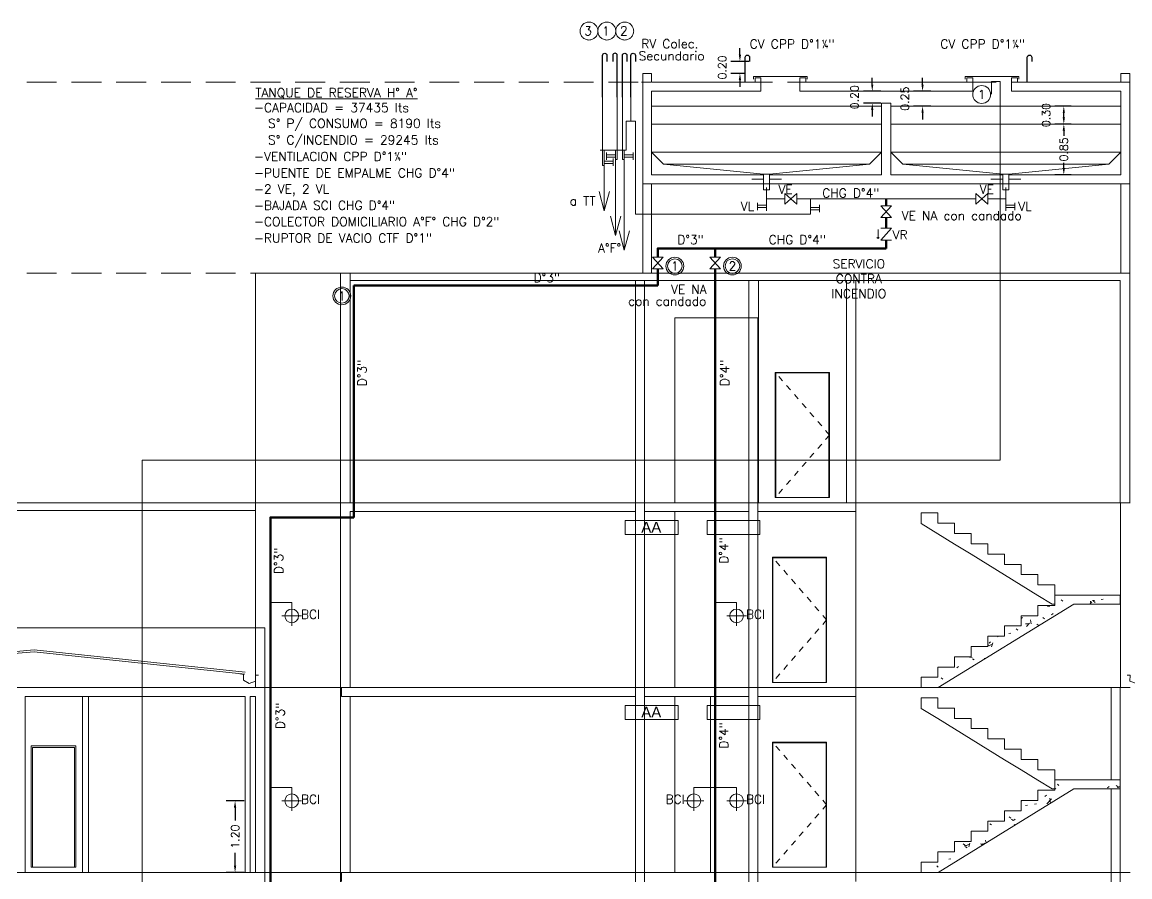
# Model space of a CAD drawing. Header units: millimetres. Extents: x 917 to 1168, y -421 to -23.
# Drawn here: x 1004.18 to 1022.75, y -37.42 to -23.09 of the extents above; entities that cross this region are included whole.
import ezdxf
from ezdxf.enums import TextEntityAlignment as Align

# ---------------------------------------------------------------- set-up
doc = ezdxf.new("R2010")
doc.units = ezdxf.units.MM
doc.header["$LTSCALE"] = 0.1
for name, pattern in [('ACAD_ISO02W100', [15, 12, -3]), ('CONTINUA', [0]), ('Dash', [0.006, 0.003, -0.003]), ('HIDDEN', [0.375, 0.25, -0.125])]:
    doc.linetypes.add(name, pattern=pattern)
doc.layers.get('0').update_dxf_attribs({"lineweight": 5})
for name, color, linetype, lineweight in [('00-Agua Fria', 5, 'ACAD_ISO02W100', 20), ('00-Texto AF', 7, 'Continuous', 18), ('00_Incendio_Bocas Incendio', 1, 'Continuous', 30), ('00_Incendio_Cañeria', 1, 'Continuous', 30), ('00_Incendio_Montantes', 1, 'Continuous', 30), ('00_Incendio_Numeracion Montantes', 1, 'Continuous', 30), ('00_Incendio_Textos', 7, 'Continuous', 13), ('Cotas', 7, 'Continuous', 13), ('Incendio', 10, 'ACAD_ISO02W100', 35), ('Incendio - Texto', 11, 'Continuous', 18), ('Tanque Agua - Texto', 7, 'Continuous', 18), ('Texto Diámetros', 7, 'Continuous', 25), ('Ventilaciones - Agua', 70, 'Continuous', 30)]:
    doc.layers.add(name, color=color, linetype=linetype, lineweight=lineweight)
doc.styles.add('Arial', font='arial.ttf', dxfattribs={"height": 0.245883})
doc.styles.add('Cotas2', font='romans.shx')
doc.styles.add('Romans', font='romans.shx')
doc.styles.get("Standard").update_dxf_attribs({"font": 'arial.ttf'})
doc.dimstyles.new('Cotas--1-75', dxfattribs={"dimscale": 0.075, "dimtxt": 1.75, "dimasz": 1.5, "dimexe": 2, "dimexo": 5, "dimgap": 0.5, "dimtad": 0, "dimtih": 1, "dimtoh": 1, "dimzin": 0, "dimdsep": 46, "dimtxsty": 'Cotas2', "dimcen": 3, "dimdle": 2, "dimadec": 0, "dimazin": 0, "dimtfac": 1, "dimtofl": 0, "dimtmove": 2, "dimatfit": 3, "dimfxl": 2, "dimtolj": 1, "dimtzin": 0, "dimarcsym": 0})

# ---------------------------------------------------------------- blocks, each defined once
blk = doc.blocks.new('*D105')
at = {"layer": 'Cotas', "color": 0, "lineweight": -2, "transparency": 16777216}
for p, q in [((1021.773, -24.799), (1021.497, -24.799)), ((1021.647, -24.911), (1021.647, -24.996)), ((1021.647, -25.536), (1021.647, -25.452)), ((1021.773, -25.649), (1021.497, -25.649))]:
    blk.add_line(p, q, dxfattribs=at)
at = {"layer": 'Cotas', "color": 0, "lineweight": 5, "transparency": 16777216}
for points in [[(1021.628, -24.911), (1021.666, -24.911), (1021.647, -24.799)], [(1021.628, -25.536), (1021.666, -25.536), (1021.647, -25.649)]]:
    blk.add_solid(points, dxfattribs=at)
at = {"layer": 'Cotas', "color": 0, "transparency": 16777216, "insert": (1021.647, -25.224), "char_height": 0.135, "attachment_point": 5, "rotation": 90, "style": 'Cotas2'}
blk.add_mtext('\\A1;0.85', dxfattribs=at)
blk = doc.blocks.new('*D106')
at = {"layer": 'Cotas', "color": 0, "lineweight": -2, "transparency": 16777216}
for p, q in [((1021.773, -24.499), (1021.497, -24.499)), ((1021.647, -24.686), (1021.647, -24.611)), ((1021.773, -24.799), (1021.497, -24.799))]:
    blk.add_line(p, q, dxfattribs=at)
at = {"layer": 'Cotas', "color": 0, "lineweight": 5, "transparency": 16777216}
for points in [[(1021.628, -24.611), (1021.666, -24.611), (1021.647, -24.499)], [(1021.628, -24.686), (1021.666, -24.686), (1021.647, -24.799)]]:
    blk.add_solid(points, dxfattribs=at)
at = {"layer": 'Cotas', "color": 0, "transparency": 16777216, "insert": (1021.351, -24.649), "char_height": 0.135, "attachment_point": 5, "rotation": 90, "style": 'Cotas2'}
blk.add_mtext('\\A1;0.30', dxfattribs=at)
blk = doc.blocks.new('*D107')
at = {"layer": 'Cotas', "color": 0, "lineweight": -2, "transparency": 16777216}
for p, q in [((1019.279, -24.136), (1019.279, -24.024)), ((1019.42, -24.249), (1019.129, -24.249)), ((1019.42, -24.499), (1019.129, -24.499)), ((1019.279, -24.611), (1019.279, -24.724))]:
    blk.add_line(p, q, dxfattribs=at)
at = {"layer": 'Cotas', "color": 0, "lineweight": 5, "transparency": 16777216}
for points in [[(1019.26, -24.136), (1019.298, -24.136), (1019.279, -24.249)], [(1019.26, -24.611), (1019.298, -24.611), (1019.279, -24.499)]]:
    blk.add_solid(points, dxfattribs=at)
at = {"layer": 'Cotas', "color": 0, "transparency": 16777216, "insert": (1018.983, -24.374), "char_height": 0.135, "attachment_point": 5, "rotation": 90, "style": 'Cotas2'}
blk.add_mtext('\\A1;0.25', dxfattribs=at)
blk = doc.blocks.new('*D108')
at = {"layer": 'Cotas', "color": 0, "lineweight": -2, "transparency": 16777216}
for p, q in [((1018.436, -24.136), (1018.436, -24.024)), ((1018.577, -24.249), (1018.286, -24.249)), ((1018.577, -24.449), (1018.286, -24.449)), ((1018.436, -24.561), (1018.436, -24.674))]:
    blk.add_line(p, q, dxfattribs=at)
at = {"layer": 'Cotas', "color": 0, "lineweight": 5, "transparency": 16777216}
for points in [[(1018.417, -24.136), (1018.454, -24.136), (1018.436, -24.249)], [(1018.417, -24.561), (1018.454, -24.561), (1018.436, -24.449)]]:
    blk.add_solid(points, dxfattribs=at)
at = {"layer": 'Cotas', "color": 0, "transparency": 16777216, "insert": (1018.139, -24.349), "char_height": 0.135, "attachment_point": 5, "rotation": 90, "style": 'Cotas2'}
blk.add_mtext('\\A1;0.20', dxfattribs=at)
blk = doc.blocks.new('*D109')
at = {"layer": 'Cotas', "color": 0, "lineweight": -2, "transparency": 16777216}
for p, q in [((1016.217, -23.636), (1016.217, -23.524)), ((1016.365, -23.749), (1016.067, -23.749)), ((1016.29, -23.949), (1016.067, -23.949)), ((1016.217, -24.061), (1016.217, -24.174))]:
    blk.add_line(p, q, dxfattribs=at)
at = {"layer": 'Cotas', "color": 0, "lineweight": 5, "transparency": 16777216}
for points in [[(1016.198, -23.636), (1016.236, -23.636), (1016.217, -23.749)], [(1016.198, -24.061), (1016.236, -24.061), (1016.217, -23.949)]]:
    blk.add_solid(points, dxfattribs=at)
at = {"layer": 'Cotas', "color": 0, "transparency": 16777216, "insert": (1015.921, -23.849), "char_height": 0.135, "attachment_point": 5, "rotation": 90, "style": 'Cotas2'}
blk.add_mtext('\\A1;0.20', dxfattribs=at)
blk = doc.blocks.new('Corte')
at = {"color": 8, "lineweight": 18}
for p, q in [((751.93, -96.932), (751.93, -100.284)), ((760.097, -104.132), (760.097, -96.932)), ((752.066, -97.082), (751.911, -97.082)), ((754.663, -97.082), (757.363, -97.082)), ((752.08, -98.632), (752.08, -97.232)), ((757.463, -97.232), (754.563, -97.232)), ((759.947, -97.232), (759.947, -98.632)), ((756.091, -97.432), (755.935, -97.432)), ((755.935, -98.632), (755.935, -97.432)), ((756.091, -97.432), (755.935, -97.432)), ((756.092, -98.632), (756.091, -97.432)), ((760.097, -98.782), (751.93, -98.783)), ((752.08, -98.632), (753.957, -98.632)), ((752.08, -100.282), (752.08, -98.783)), ((754.057, -98.632), (755.935, -98.632)), ((756.092, -98.632), (757.969, -98.632)), ((756.092, -98.783), (756.092, -98.783)), ((758.069, -98.632), (759.947, -98.632)), ((759.947, -98.782), (759.947, -100.282)), ((760.097, -98.632), (760.097, -98.782)), ((746.866, -100.282), (745.438, -100.282)), ((745.438, -100.282), (745.438, -107.232)), ((747.024, -100.282), (746.866, -100.282)), ((746.866, -100.282), (746.866, -107.232)), ((747.024, -104.132), (747.024, -100.282)), ((747.024, -100.282), (759.937, -100.282)), ((747.024, -100.407), (747.024, -100.282)), ((759.937, -100.407), (747.024, -100.407)), ((751.959, -100.282), (751.809, -100.282)), ((751.809, -100.407), (751.809, -104.132)), ((751.911, -100.282), (752.066, -100.282)), ((751.959, -104.132), (751.959, -100.407)), ((759.937, -100.282), (753.709, -100.282)), ((753.709, -101.032), (753.709, -100.407)), ((753.872, -100.407), (753.872, -104.132)), ((755.344, -104.132), (755.344, -100.407)), ((755.504, -100.407), (755.504, -104.132)), ((760.097, -100.282), (759.937, -100.282)), ((759.937, -100.407), (759.937, -104.132)), ((753.709, -101.032), (752.469, -101.032)), ((752.469, -101.032), (752.469, -104.132)), ((753.859, -101.032), (753.709, -101.032)), ((753.709, -101.032), (753.709, -104.132)), ((753.859, -104.132), (753.859, -101.032)), ((754.152, -104.047), (754.152, -101.947)), ((754.152, -101.947), (755.062, -101.947)), ((754.152, -104.047), (754.152, -101.947)), ((755.062, -101.947), (754.152, -101.947)), ((755.062, -101.947), (755.062, -104.047)), ((755.062, -104.047), (755.062, -101.947)), ((755.052, -101.957), (754.162, -101.957)), ((754.162, -101.957), (754.162, -104.047)), ((754.162, -101.957), (754.162, -104.047)), ((754.162, -101.957), (755.052, -101.957)), ((755.052, -101.957), (755.052, -104.047)), ((755.052, -101.957), (755.052, -104.047)), ((733.272, -104.132), (745.438, -104.132)), ((741.417, -104.132), (746.866, -104.132)), ((746.866, -104.132), (747.024, -104.132)), ((751.809, -104.132), (747.024, -104.132)), ((751.959, -104.132), (751.809, -104.132)), ((751.809, -104.132), (751.809, -107.232)), ((751.809, -104.282), (751.809, -104.132)), ((751.809, -104.132), (751.959, -104.132)), ((751.959, -107.232), (751.959, -104.132)), ((751.959, -104.132), (753.709, -104.132)), ((753.859, -104.132), (753.709, -104.132)), ((753.709, -104.132), (753.709, -107.232)), ((753.709, -104.132), (753.859, -104.132)), ((753.859, -107.232), (753.859, -104.132)), ((755.504, -104.132), (753.859, -104.132)), ((753.859, -104.132), (753.859, -104.282)), ((755.062, -104.047), (754.152, -104.047)), ((754.162, -104.047), (754.152, -104.047)), ((754.162, -104.047), (754.192, -104.047)), ((755.022, -104.047), (754.192, -104.047)), ((755.052, -104.047), (755.022, -104.047)), ((755.052, -104.047), (755.062, -104.047)), ((759.937, -104.132), (755.504, -104.132)), ((755.504, -104.282), (755.504, -104.132)), ((759.937, -104.132), (760.1, -104.132)), ((759.94, -104.132), (759.94, -107.232)), ((733.272, -104.262), (745.438, -104.262)), ((747.024, -107.232), (747.024, -104.282)), ((747.024, -104.282), (751.809, -104.282)), ((753.709, -104.282), (751.959, -104.282)), ((752.469, -107.232), (752.469, -104.282)), ((752.469, -104.282), (752.469, -107.232)), ((753.859, -104.282), (755.504, -104.282)), ((755.504, -104.282), (755.504, -107.232)), ((756.597, -104.304), (756.597, -104.481)), ((756.597, -104.304), (756.877, -104.304)), ((756.877, -104.477), (756.877, -104.304)), ((756.597, -104.481), (756.877, -104.653)), ((756.877, -104.477), (757.157, -104.477)), ((757.157, -104.649), (757.157, -104.477)), ((756.877, -104.653), (757.157, -104.825)), ((757.157, -104.649), (757.437, -104.649)), ((757.437, -104.821), (757.437, -104.649)), ((757.157, -104.825), (757.437, -104.997)), ((757.437, -104.821), (757.717, -104.821)), ((757.717, -104.993), (757.717, -104.821)), ((754.104, -107.147), (754.104, -105.047)), ((754.104, -105.047), (755.014, -105.047)), ((754.104, -107.147), (754.104, -105.047)), ((755.014, -105.047), (754.104, -105.047)), ((755.004, -105.057), (754.114, -105.057)), ((754.114, -105.057), (754.114, -107.147)), ((754.114, -105.057), (754.114, -107.147)), ((754.114, -105.057), (755.004, -105.057)), ((755.004, -105.057), (755.004, -107.147)), ((755.004, -105.057), (755.004, -107.147)), ((755.014, -105.047), (755.014, -107.147)), ((755.014, -107.147), (755.014, -105.047)), ((757.437, -104.997), (757.717, -105.169)), ((757.717, -104.993), (757.997, -104.993)), ((757.997, -105.166), (757.997, -104.993)), ((757.717, -105.169), (757.997, -105.342)), ((757.997, -105.166), (758.277, -105.166)), ((758.277, -105.338), (758.277, -105.166)), ((757.997, -105.342), (758.277, -105.514)), ((758.277, -105.338), (758.557, -105.338)), ((758.557, -105.51), (758.557, -105.338)), ((758.277, -105.514), (758.557, -105.686)), ((758.557, -105.51), (758.794, -105.51)), ((758.794, -105.51), (758.837, -105.51)), ((758.837, -105.682), (758.837, -105.51)), ((756.883, -107.232), (759.159, -105.832)), ((758.557, -105.686), (758.794, -105.832)), ((758.794, -105.832), (758.837, -105.832)), ((759.937, -105.682), (758.837, -105.682)), ((758.837, -105.682), (758.837, -105.854)), ((759.159, -105.832), (759.937, -105.832)), ((759.937, -105.832), (759.937, -105.682)), ((758.557, -106.027), (758.277, -106.027)), ((758.277, -106.027), (758.277, -106.199)), ((758.837, -105.854), (758.557, -105.854)), ((758.557, -105.854), (758.557, -106.027)), ((758.277, -106.199), (757.997, -106.199)), ((757.997, -106.199), (757.997, -106.371)), ((745.438, -106.232), (733.767, -106.232)), ((745.596, -106.232), (745.441, -106.232)), ((745.441, -106.232), (745.441, -107.232)), ((745.596, -107.232), (745.596, -106.232)), ((757.997, -106.371), (757.717, -106.371)), ((757.717, -106.371), (757.717, -106.543)), ((757.717, -106.543), (757.437, -106.543)), ((757.437, -106.543), (757.437, -106.716)), ((741.728, -106.602), (737.21, -106.987)), ((741.728, -106.632), (737.213, -107.017)), ((741.728, -106.602), (745.263, -106.976)), ((741.728, -106.632), (745.259, -107.006)), ((757.437, -106.716), (757.157, -106.716)), ((757.157, -106.716), (757.157, -106.888)), ((757.157, -106.888), (756.877, -106.888)), ((756.877, -106.888), (756.877, -107.06)), ((755.014, -107.147), (754.104, -107.147)), ((754.114, -107.147), (754.104, -107.147)), ((754.114, -107.147), (754.144, -107.147)), ((754.974, -107.147), (754.144, -107.147)), ((755.004, -107.147), (754.974, -107.147)), ((755.004, -107.147), (755.014, -107.147)), ((756.877, -107.06), (756.597, -107.06)), ((756.597, -107.06), (756.597, -107.232)), ((745.441, -107.232), (733.767, -107.232)), ((745.441, -107.232), (745.596, -107.232)), ((745.596, -122.732), (745.596, -107.232)), ((746.866, -107.232), (745.596, -107.232)), ((746.866, -119.632), (746.866, -107.232)), ((746.866, -107.232), (747.024, -107.232)), ((746.881, -107.232), (746.881, -107.382)), ((751.809, -107.232), (747.024, -107.232)), ((751.959, -107.232), (751.809, -107.232)), ((751.809, -107.232), (751.809, -110.332)), ((751.809, -107.382), (751.809, -107.232)), ((751.809, -107.232), (751.959, -107.232)), ((751.959, -110.332), (751.959, -107.232)), ((751.959, -107.232), (753.709, -107.232)), ((753.859, -107.232), (753.709, -107.232)), ((753.709, -107.232), (753.709, -110.332)), ((753.709, -107.232), (753.859, -107.232)), ((753.859, -110.332), (753.859, -107.232)), ((755.504, -107.232), (753.859, -107.232)), ((753.859, -107.232), (753.859, -107.382)), ((755.504, -107.382), (755.504, -107.232)), ((756.597, -107.232), (755.504, -107.232)), ((756.597, -107.232), (756.883, -107.232)), ((756.883, -107.232), (759.937, -107.232)), ((759.785, -108.782), (759.785, -107.232)), ((759.937, -107.232), (759.937, -122.732)), ((759.937, -107.232), (760.1, -107.232)), ((741.577, -110.332), (741.577, -107.382)), ((741.577, -107.382), (745.266, -107.382)), ((742.538, -110.332), (742.538, -107.382)), ((742.638, -107.382), (742.638, -110.332)), ((745.266, -107.382), (745.266, -110.332)), ((745.351, -110.332), (745.351, -107.382)), ((745.351, -107.382), (745.44, -107.382)), ((745.44, -107.382), (745.44, -110.332)), ((746.881, -107.382), (751.809, -107.382)), ((747.024, -107.382), (747.024, -110.332)), ((753.709, -107.382), (751.959, -107.382)), ((752.469, -110.332), (752.469, -107.382)), ((753.069, -107.382), (753.069, -110.332)), ((753.859, -107.382), (755.504, -107.382)), ((755.504, -107.382), (755.504, -110.332)), ((756.597, -107.404), (756.597, -107.581)), ((756.597, -107.404), (756.877, -107.404)), ((756.877, -107.577), (756.877, -107.404)), ((756.597, -107.581), (756.877, -107.753)), ((756.877, -107.577), (757.157, -107.577)), ((757.157, -107.749), (757.157, -107.577)), ((756.877, -107.753), (757.157, -107.925)), ((757.157, -107.749), (757.437, -107.749)), ((757.437, -107.921), (757.437, -107.749)), ((757.157, -107.925), (757.437, -108.097)), ((757.437, -107.921), (757.717, -107.921)), ((757.717, -108.093), (757.717, -107.921)), ((741.677, -110.247), (741.677, -108.212)), ((741.677, -108.212), (742.427, -108.212)), ((742.427, -108.212), (741.677, -108.212)), ((741.677, -108.212), (741.677, -110.247)), ((741.702, -110.247), (741.702, -108.237)), ((741.702, -108.237), (742.367, -108.237)), ((742.402, -108.237), (742.367, -108.237)), ((742.402, -108.237), (742.402, -110.247)), ((742.427, -108.212), (742.427, -110.247)), ((742.427, -110.247), (742.427, -108.212)), ((754.104, -110.247), (754.104, -108.147)), ((754.104, -108.147), (755.014, -108.147)), ((754.104, -110.247), (754.104, -108.147)), ((755.014, -108.147), (754.104, -108.147)), ((755.004, -108.157), (754.114, -108.157)), ((754.114, -108.157), (754.114, -110.247)), ((754.114, -108.157), (754.114, -110.247)), ((754.114, -108.157), (755.004, -108.157)), ((755.004, -108.157), (755.004, -110.247)), ((755.004, -108.157), (755.004, -110.247)), ((755.014, -108.147), (755.014, -110.247)), ((755.014, -110.247), (755.014, -108.147)), ((757.437, -108.097), (757.717, -108.269)), ((757.717, -108.093), (757.997, -108.093)), ((757.997, -108.266), (757.997, -108.093)), ((757.997, -108.266), (758.277, -108.266)), ((758.277, -108.438), (758.277, -108.266)), ((757.717, -108.269), (757.997, -108.442)), ((757.997, -108.442), (758.277, -108.614)), ((758.277, -108.438), (758.557, -108.438)), ((758.557, -108.61), (758.557, -108.438)), ((758.277, -108.614), (758.557, -108.786)), ((758.557, -108.61), (758.794, -108.61)), ((758.794, -108.61), (758.837, -108.61)), ((758.837, -108.782), (758.837, -108.61)), ((758.557, -108.786), (758.794, -108.932)), ((759.937, -108.782), (758.837, -108.782)), ((758.837, -108.782), (758.837, -108.954)), ((759.937, -108.932), (759.937, -108.782)), ((756.883, -110.332), (759.159, -108.932)), ((758.837, -108.954), (758.557, -108.954)), ((758.557, -108.954), (758.557, -109.127)), ((758.794, -108.932), (758.837, -108.932)), ((759.159, -108.932), (759.937, -108.932)), ((759.785, -111.882), (759.785, -108.932)), ((758.557, -109.127), (758.277, -109.127)), ((758.277, -109.127), (758.277, -109.299)), ((758.277, -109.299), (757.997, -109.299)), ((757.997, -109.299), (757.997, -109.471)), ((757.997, -109.471), (757.717, -109.471)), ((757.717, -109.471), (757.717, -109.643)), ((757.717, -109.643), (757.437, -109.643)), ((757.437, -109.643), (757.437, -109.816)), ((757.437, -109.816), (757.157, -109.816)), ((757.157, -109.816), (757.157, -109.988)), ((757.157, -109.988), (756.877, -109.988)), ((756.877, -109.988), (756.877, -110.16)), ((742.367, -110.247), (741.677, -110.247)), ((741.677, -110.247), (741.702, -110.247)), ((741.702, -110.247), (742.367, -110.247)), ((742.402, -110.247), (742.367, -110.247)), ((742.427, -110.247), (742.402, -110.247)), ((742.402, -110.247), (742.427, -110.247)), ((755.014, -110.247), (754.104, -110.247)), ((754.114, -110.247), (754.104, -110.247)), ((754.114, -110.247), (754.144, -110.247)), ((754.974, -110.247), (754.144, -110.247)), ((755.004, -110.247), (754.974, -110.247)), ((755.004, -110.247), (755.014, -110.247)), ((756.877, -110.16), (756.597, -110.16)), ((756.597, -110.16), (756.597, -110.332)), ((745.44, -110.332), (733.612, -110.332)), ((745.44, -110.332), (745.596, -110.332)), ((746.881, -110.332), (745.596, -110.332)), ((751.809, -110.332), (746.881, -110.332)), ((746.881, -110.332), (746.881, -110.482)), ((751.959, -110.332), (751.809, -110.332)), ((751.809, -110.332), (751.809, -113.432)), ((751.809, -110.482), (751.809, -110.332)), ((751.809, -110.332), (751.959, -110.332)), ((751.959, -113.432), (751.959, -110.332)), ((751.959, -110.332), (753.709, -110.332)), ((753.859, -110.332), (753.709, -110.332)), ((753.709, -110.332), (753.709, -113.432)), ((753.709, -110.332), (753.859, -110.332)), ((753.859, -113.432), (753.859, -110.332)), ((755.504, -110.332), (753.859, -110.332)), ((753.859, -110.332), (753.859, -110.482)), ((755.504, -110.482), (755.504, -110.332)), ((756.597, -110.332), (755.504, -110.332)), ((756.597, -110.332), (756.883, -110.332)), ((759.785, -110.332), (756.883, -110.332)), ((759.785, -110.332), (759.937, -110.332)), ((759.937, -110.332), (759.785, -110.332)), ((759.937, -110.332), (760.098, -110.332))]:
    blk.add_line(p, q, dxfattribs=at)
at = {"color": 8, "linetype": 'CONTINUA', "lineweight": 13}
for p, q in [((752.08, -96.932), (751.93, -96.932)), ((752.08, -97.082), (752.08, -96.932)), ((759.947, -97.082), (759.947, -96.932)), ((759.947, -96.932), (760.097, -96.932)), ((752.08, -97.082), (753.813, -97.082)), ((753.788, -97.032), (753.788, -96.982)), ((753.788, -96.982), (754.688, -96.982)), ((753.813, -97.082), (753.813, -97.007)), ((753.813, -97.007), (753.913, -97.007)), ((753.913, -97.007), (753.913, -97.232)), ((754.663, -97.007), (754.563, -97.007)), ((754.563, -97.007), (754.563, -97.232)), ((754.663, -97.082), (754.663, -97.007)), ((754.688, -96.982), (754.688, -97.032)), ((758.238, -96.982), (757.338, -96.982)), ((757.338, -96.982), (757.338, -97.032)), ((757.363, -97.082), (757.363, -97.007)), ((757.363, -97.007), (757.463, -97.007)), ((757.463, -97.007), (757.463, -97.232)), ((758.213, -97.007), (758.113, -97.007)), ((758.113, -97.007), (758.113, -97.232)), ((758.213, -97.082), (758.213, -97.007)), ((759.947, -97.082), (758.213, -97.082)), ((758.238, -97.032), (758.238, -96.982)), ((752.08, -97.232), (753.913, -97.232)), ((759.947, -97.232), (758.113, -97.232)), ((752.08, -98.256), (752.28, -98.456)), ((752.08, -98.256), (755.935, -98.256)), ((755.935, -98.256), (755.735, -98.456)), ((756.091, -98.256), (756.291, -98.456)), ((756.091, -98.256), (759.947, -98.256)), ((759.947, -98.256), (759.747, -98.456)), ((753.957, -98.624), (752.28, -98.456)), ((752.28, -98.456), (755.735, -98.456)), ((754.057, -98.624), (755.735, -98.456)), ((757.969, -98.624), (756.291, -98.456)), ((756.291, -98.456), (759.747, -98.456)), ((758.069, -98.624), (759.747, -98.456)), ((753.957, -98.708), (753.757, -98.708)), ((753.957, -98.883), (753.957, -98.624)), ((753.957, -98.624), (754.057, -98.624)), ((754.057, -98.624), (754.057, -98.883)), ((754.257, -98.708), (754.057, -98.708)), ((757.769, -98.708), (757.969, -98.708)), ((758.069, -98.624), (757.969, -98.624)), ((757.969, -98.624), (757.969, -98.883)), ((758.069, -98.883), (758.069, -98.624)), ((758.069, -98.708), (758.269, -98.708)), ((754.057, -98.883), (753.957, -98.883)), ((757.969, -98.883), (758.069, -98.883))]:
    blk.add_line(p, q, dxfattribs=at)
at = {"color": 8, "linetype": 'HIDDEN', "ltscale": 20}
for p, q in [((728.105, -97.082), (780.732, -97.082)), ((728.105, -100.282), (780.732, -100.282)), ((728.105, -104.132), (780.732, -104.132)), ((728.105, -107.232), (780.732, -107.232)), ((728.105, -110.332), (780.732, -110.332))]:
    blk.add_line(p, q, dxfattribs=at)
at = {"color": 8, "linetype": 'Dash', "lineweight": 18}
for p, q in [((755.062, -102.997), (754.152, -101.947)), ((755.062, -102.997), (754.152, -104.047)), ((755.014, -106.097), (754.104, -105.047)), ((755.014, -106.097), (754.104, -107.147)), ((755.014, -109.197), (754.104, -108.147)), ((755.014, -109.197), (754.104, -110.247))]:
    blk.add_line(p, q, dxfattribs=at)
at = {"color": 8, "linetype": 'Continuous', "lineweight": 18}
for p, q in [((758.943, -105.763), (758.971, -105.781)), ((759.426, -105.832), (759.461, -105.795)), ((759.443, -105.832), (759.437, -105.782)), ((759.469, -105.775), (759.502, -105.771)), ((759.485, -105.786), (759.514, -105.804)), ((759.504, -105.832), (759.505, -105.83)), ((759.616, -105.756), (759.65, -105.751)), ((758.719, -105.874), (758.753, -105.869)), ((758.785, -106.012), (758.812, -105.991)), ((758.277, -106.073), (758.298, -106.056)), ((758.346, -106.161), (758.406, -106.166)), ((758.365, -106.208), (758.414, -106.15)), ((758.443, -106.161), (758.431, -106.097)), ((758.539, -106.172), (758.572, -106.194)), ((758.641, -106.055), (758.666, -106.078)), ((757.873, -106.371), (757.89, -106.382)), ((758.067, -106.325), (758.1, -106.32)), ((758.19, -106.25), (758.218, -106.269)), ((757.717, -106.497), (757.726, -106.505)), ((757.717, -106.536), (757.777, -106.513)), ((757.717, -106.521), (757.736, -106.533)), ((757.736, -106.487), (757.763, -106.467)), ((757.777, -106.547), (757.798, -106.485)), ((757.365, -106.716), (757.453, -106.729)), ((757.457, -106.751), (757.485, -106.769)), ((757.654, -106.744), (757.683, -106.74)), ((757.197, -106.901), (757.224, -106.881)), ((756.934, -107.068), (756.959, -107.091)), ((758.837, -108.92), (758.854, -108.931)), ((758.883, -108.854), (758.908, -108.877)), ((759.721, -108.912), (759.748, -108.891)), ((759.865, -108.873), (759.916, -108.907)), ((759.887, -108.911), (759.937, -108.892)), ((758.278, -109.154), (758.277, -109.146)), ((758.496, -109.189), (758.53, -109.185)), ((758.672, -109.059), (758.699, -109.038)), ((758.703, -109.182), (758.782, -109.1)), ((758.766, -109.174), (758.756, -109.087)), ((758.346, -109.209), (758.38, -109.204)), ((758.715, -109.2), (758.722, -109.201)), ((757.747, -109.516), (757.775, -109.534)), ((758.075, -109.402), (758.104, -109.421)), ((758.114, -109.437), (758.139, -109.46)), ((758.146, -109.463), (758.173, -109.442)), ((758.157, -109.528), (758.173, -109.539)), ((757.303, -109.855), (757.354, -109.89)), ((757.327, -109.894), (757.398, -109.866)), ((757.34, -109.901), (757.368, -109.92)), ((757.395, -109.902), (757.416, -109.841)), ((757.592, -109.854), (757.652, -109.859)), ((757.612, -109.873), (757.639, -109.852)), ((757.641, -109.866), (757.663, -109.841)), ((757.687, -109.838), (757.679, -109.79)), ((757.065, -110.108), (757.098, -110.103)), ((756.861, -110.222), (756.886, -110.245))]:
    blk.add_line(p, q, dxfattribs=at)
at = {"color": 8, "lineweight": 18}
for points in [[(745.488, -107.024), (745.438, -107.025), (745.44, -107.124), (745.332, -107.163), (745.239, -107.111), (745.239, -107.014), (745.176, -107.004)], [(760.05, -107.024), (760.1, -107.025), (760.098, -107.124), (760.206, -107.163), (760.299, -107.111), (760.299, -107.014), (760.361, -107.004)]]:
    blk.add_lwpolyline(points, dxfattribs=at)
blk = doc.blocks.new('LLP')
at = {"layer": '00-Agua Fria', "color": 0, "linetype": 'Continuous', "lineweight": 20}
for p, q in [((-1, 2.4), (1, 2.4)), ((-0.3, 2.4), (-0.3, 0)), ((0.3, 2.4), (0.3, 0))]:
    blk.add_line(p, q, dxfattribs=at)
blk = doc.blocks.new('*D92')
at = {"layer": 'Cotas', "color": 0, "lineweight": -2, "transparency": 16777216}
for p, q in [((1021.773, -24.799), (1021.497, -24.799)), ((1021.647, -24.911), (1021.647, -24.996)), ((1021.647, -25.536), (1021.647, -25.452)), ((1021.773, -25.649), (1021.497, -25.649))]:
    blk.add_line(p, q, dxfattribs=at)
at = {"layer": 'Cotas', "color": 0, "lineweight": 5, "transparency": 16777216}
for points in [[(1021.628, -24.911), (1021.666, -24.911), (1021.647, -24.799)], [(1021.628, -25.536), (1021.666, -25.536), (1021.647, -25.649)]]:
    blk.add_solid(points, dxfattribs=at)
at = {"layer": 'Cotas', "color": 0, "transparency": 16777216, "insert": (1021.647, -25.224), "char_height": 0.135, "attachment_point": 5, "rotation": 90, "style": 'Cotas2'}
blk.add_mtext('\\A1;0.85', dxfattribs=at)
blk = doc.blocks.new('*D93')
at = {"layer": 'Cotas', "color": 0, "lineweight": -2, "transparency": 16777216}
for p, q in [((1021.773, -24.499), (1021.497, -24.499)), ((1021.647, -24.686), (1021.647, -24.611)), ((1021.773, -24.799), (1021.497, -24.799))]:
    blk.add_line(p, q, dxfattribs=at)
at = {"layer": 'Cotas', "color": 0, "lineweight": 5, "transparency": 16777216}
for points in [[(1021.628, -24.611), (1021.666, -24.611), (1021.647, -24.499)], [(1021.628, -24.686), (1021.666, -24.686), (1021.647, -24.799)]]:
    blk.add_solid(points, dxfattribs=at)
at = {"layer": 'Cotas', "color": 0, "transparency": 16777216, "insert": (1021.351, -24.649), "char_height": 0.135, "attachment_point": 5, "rotation": 90, "style": 'Cotas2'}
blk.add_mtext('\\A1;0.30', dxfattribs=at)
blk = doc.blocks.new('*D94')
at = {"layer": 'Cotas', "color": 0, "lineweight": -2, "transparency": 16777216}
for p, q in [((1019.279, -24.136), (1019.279, -24.024)), ((1019.42, -24.249), (1019.129, -24.249)), ((1019.42, -24.499), (1019.129, -24.499)), ((1019.279, -24.611), (1019.279, -24.724))]:
    blk.add_line(p, q, dxfattribs=at)
at = {"layer": 'Cotas', "color": 0, "lineweight": 5, "transparency": 16777216}
for points in [[(1019.26, -24.136), (1019.298, -24.136), (1019.279, -24.249)], [(1019.26, -24.611), (1019.298, -24.611), (1019.279, -24.499)]]:
    blk.add_solid(points, dxfattribs=at)
at = {"layer": 'Cotas', "color": 0, "transparency": 16777216, "insert": (1018.983, -24.374), "char_height": 0.135, "attachment_point": 5, "rotation": 90, "style": 'Cotas2'}
blk.add_mtext('\\A1;0.25', dxfattribs=at)
blk = doc.blocks.new('*D95')
at = {"layer": 'Cotas', "color": 0, "lineweight": -2, "transparency": 16777216}
for p, q in [((1018.436, -24.136), (1018.436, -24.024)), ((1018.577, -24.249), (1018.286, -24.249)), ((1018.577, -24.449), (1018.286, -24.449)), ((1018.436, -24.561), (1018.436, -24.674))]:
    blk.add_line(p, q, dxfattribs=at)
at = {"layer": 'Cotas', "color": 0, "lineweight": 5, "transparency": 16777216}
for points in [[(1018.417, -24.136), (1018.454, -24.136), (1018.436, -24.249)], [(1018.417, -24.561), (1018.454, -24.561), (1018.436, -24.449)]]:
    blk.add_solid(points, dxfattribs=at)
at = {"layer": 'Cotas', "color": 0, "transparency": 16777216, "insert": (1018.139, -24.349), "char_height": 0.135, "attachment_point": 5, "rotation": 90, "style": 'Cotas2'}
blk.add_mtext('\\A1;0.20', dxfattribs=at)
blk = doc.blocks.new('*D96')
at = {"layer": 'Cotas', "color": 0, "lineweight": -2, "transparency": 16777216}
for p, q in [((1016.217, -23.636), (1016.217, -23.524)), ((1016.365, -23.749), (1016.067, -23.749)), ((1016.29, -23.949), (1016.067, -23.949)), ((1016.217, -24.061), (1016.217, -24.174))]:
    blk.add_line(p, q, dxfattribs=at)
at = {"layer": 'Cotas', "color": 0, "lineweight": 5, "transparency": 16777216}
for points in [[(1016.198, -23.636), (1016.236, -23.636), (1016.217, -23.749)], [(1016.198, -24.061), (1016.236, -24.061), (1016.217, -23.949)]]:
    blk.add_solid(points, dxfattribs=at)
at = {"layer": 'Cotas', "color": 0, "transparency": 16777216, "insert": (1015.921, -23.849), "char_height": 0.135, "attachment_point": 5, "rotation": 90, "style": 'Cotas2'}
blk.add_mtext('\\A1;0.20', dxfattribs=at)
blk = doc.blocks.new('*D116')
at = {"layer": 'Cotas', "color": 0, "lineweight": -2, "transparency": 16777216}
for p, q in [((1007.903, -36.149), (1007.603, -36.149)), ((1007.753, -36.261), (1007.753, -36.478)), ((1007.753, -37.236), (1007.753, -37.02)), ((1007.903, -37.349), (1007.603, -37.349))]:
    blk.add_line(p, q, dxfattribs=at)
at = {"layer": 'Cotas', "color": 0, "lineweight": 5, "transparency": 16777216}
for points in [[(1007.734, -36.261), (1007.772, -36.261), (1007.753, -36.149)], [(1007.734, -37.236), (1007.772, -37.236), (1007.753, -37.349)]]:
    blk.add_solid(points, dxfattribs=at)
at = {"layer": 'Cotas', "color": 0, "transparency": 16777216, "insert": (1007.753, -36.749), "char_height": 0.135, "attachment_point": 5, "rotation": 90, "style": 'Cotas2'}
blk.add_mtext('\\A1;1.20', dxfattribs=at)

msp = doc.modelspace()

# ---------------------------------------------------------------- linework, layer by layer
at = {"color": 8, "linetype": 'CONTINUA', "lineweight": 20}
for points in [[(1014.294, -31.449), (1015.179, -31.449), (1015.179, -31.684), (1014.294, -31.684)], [(1015.666, -31.449), (1016.551, -31.449), (1016.551, -31.684), (1015.666, -31.684)], [(1014.294, -34.549), (1015.179, -34.549), (1015.179, -34.784), (1014.294, -34.784)], [(1015.666, -34.549), (1016.551, -34.549), (1016.551, -34.784), (1015.666, -34.784)]]:
    msp.add_lwpolyline(points, close=True, dxfattribs=at)
at = {"layer": '00-Agua Fria', "color": 4, "linetype": 'CONTINUA', "lineweight": 13}
for p, q in [((1014.736, -24.499), (1018.592, -24.499)), ((1018.748, -24.499), (1022.604, -24.499)), ((1014.736, -24.799), (1018.592, -24.799)), ((1018.748, -24.799), (1022.604, -24.799))]:
    msp.add_line(p, q, dxfattribs=at)
at = {"layer": '00-Agua Fria', "ltscale": 3}
for p, q in [((1013.942, -26.253), (1013.856, -25.929)), ((1013.942, -26.253), (1014.029, -25.929)), ((1016.969, -26.144), (1017.169, -25.964)), ((1020.371, -26.144), (1020.171, -25.964)), ((1016.664, -26.054), (1016.969, -26.054)), ((1017.169, -26.054), (1020.171, -26.054)), ((1020.676, -26.054), (1020.371, -26.054)), ((1014.132, -26.667), (1014.045, -26.342)), ((1014.132, -26.667), (1014.219, -26.342)), ((1014.278, -26.912), (1014.191, -26.588)), ((1014.278, -26.912), (1014.365, -26.588))]:
    msp.add_line(p, q, dxfattribs=at)
at = {"layer": '00-Agua Fria', "linetype": 'Continuous'}
msp.add_lwpolyline([(1028.194, -50.97), (1028.194, -50.121), (1006.198, -50.121), (1006.198, -30.436), (1020.579, -30.436), (1020.579, -24.086), (1020.432, -24.086), (1020.432, -24.296)], dxfattribs=at)
at = {"layer": '00-Agua Fria', "ltscale": 3}
for points in [[(1013.942, -25.497), (1013.913, -25.497), (1013.913, -24.349)], [(1014.132, -25.393), (1014.161, -25.393), (1014.161, -24.349)], [(1014.278, -25.393), (1014.248, -25.393), (1014.248, -24.349)], [(1014.389, -24.749), (1014.389, -24.349)], [(1017.399, -26.054), (1017.399, -26.309), (1014.467, -26.308), (1014.467, -24.749), (1014.31, -24.749), (1014.31, -25.238), (1013.876, -25.238)], [(1013.942, -25.238), (1013.942, -26.253)], [(1014.132, -25.238), (1014.132, -26.667)], [(1014.278, -26.912), (1014.278, -25.238)], [(1016.664, -25.864), (1016.664, -26.254)], [(1016.969, -26.144), (1016.969, -25.964), (1017.169, -26.144), (1017.169, -25.964)], [(1020.371, -26.144), (1020.371, -25.964), (1020.171, -26.144), (1020.171, -25.964)], [(1020.676, -25.864), (1020.676, -26.254)]]:
    msp.add_lwpolyline(points, dxfattribs=at)
at = {"layer": '00-Agua Fria', "lineweight": 20}
for centre in [(1013.686, -23.24), (1013.986, -23.24), (1014.286, -23.24)]:
    msp.add_circle(centre, 0.15, dxfattribs=at)
at = {"layer": '00-Agua Fria', "linetype": 'CONTINUA', "lineweight": 20}
msp.add_circle((1020.27, -24.304), 0.15, dxfattribs=at)
at = {"layer": '00_Incendio_Bocas Incendio', "lineweight": 20}
msp.add_lwpolyline([(1018.532, -26.57), (1018.532, -26.72), (1018.551, -26.701), (1018.532, -26.72), (1018.514, -26.701)], dxfattribs=at)
at = {"layer": '00_Incendio_Cañeria', "lineweight": 50}
for p, q in [((1018.67, -26.169), (1018.67, -26.054)), ((1018.67, -26.545), (1018.67, -26.369))]:
    msp.add_line(p, q, dxfattribs=at)
for points in [[(1014.84, -27.029), (1014.84, -26.886), (1018.67, -26.886)], [(1015.804, -27.029), (1015.804, -26.886)], [(1018.67, -26.745), (1018.67, -26.886)], [(1014.84, -27.365), (1014.84, -27.229)], [(1014.84, -27.229), (1014.84, -27.504)], [(1015.804, -27.229), (1015.804, -49.997)], [(1009.742, -31.397), (1009.742, -27.504)], [(1009.742, -27.504), (1014.84, -27.504)], [(1009.742, -31.397), (1008.345, -31.397), (1008.345, -49.96)]]:
    msp.add_lwpolyline(points, dxfattribs=at)
at = {"layer": '00_Incendio_Cañeria', "lineweight": 20}
for points in [[(1008.345, -32.823), (1008.703, -32.823), (1008.703, -33.214)], [(1015.804, -32.823), (1016.162, -32.823), (1016.162, -33.214)], [(1008.867, -33.049), (1008.538, -33.049)], [(1016.327, -33.049), (1015.997, -33.049)], [(1008.345, -35.923), (1008.703, -35.923), (1008.703, -36.314)], [(1015.804, -35.923), (1015.446, -35.923), (1015.446, -36.314)], [(1015.804, -35.923), (1016.162, -35.923), (1016.162, -36.314)], [(1008.867, -36.149), (1008.538, -36.149)], [(1015.282, -36.149), (1015.611, -36.149)], [(1016.327, -36.149), (1015.997, -36.149)]]:
    msp.add_lwpolyline(points, dxfattribs=at)
for centre in [(1008.703, -33.049), (1016.162, -33.049), (1008.703, -36.149), (1015.446, -36.149), (1016.162, -36.149)]:
    msp.add_circle(centre, 0.115, dxfattribs=at)
at = {"layer": '00_Incendio_Montantes', "lineweight": 20, "ltscale": 3}
msp.add_line((1018.58, -26.369), (1018.76, -26.169), dxfattribs=at)
for points in [[(1018.58, -26.369), (1018.76, -26.369), (1018.58, -26.169), (1018.76, -26.169)], [(1018.58, -26.545), (1018.76, -26.545), (1018.58, -26.745), (1018.76, -26.745)]]:
    msp.add_lwpolyline(points, dxfattribs=at)
at = {"layer": '00_Incendio_Numeracion Montantes', "lineweight": 20}
for centre, radius in [((1015.126, -27.181), 0.149), ((1015.126, -27.181), 0.122), ((1016.091, -27.181), 0.149), ((1016.091, -27.181), 0.122), ((1009.543, -27.681), 0.149), ((1009.543, -27.681), 0.122)]:
    msp.add_circle(centre, radius, dxfattribs=at)
at = {"layer": 'Incendio', "linetype": 'Continuous', "lineweight": 20, "ltscale": 3}
for p, q in [((1014.75, -27.229), (1014.93, -27.029)), ((1015.714, -27.229), (1015.894, -27.029))]:
    msp.add_line(p, q, dxfattribs=at)
for points in [[(1014.75, -27.229), (1014.93, -27.229), (1014.75, -27.029), (1014.93, -27.029)], [(1015.714, -27.229), (1015.894, -27.229), (1015.714, -27.029), (1015.894, -27.029)]]:
    msp.add_lwpolyline(points, dxfattribs=at)
at = {"layer": 'Ventilaciones - Agua'}
for points in [[(1013.913, -24.349), (1013.913, -23.649, -1), (1013.988, -23.649), (1013.988, -23.749)], [(1014.161, -24.349), (1014.161, -23.649, 1), (1014.086, -23.649), (1014.086, -23.749)], [(1014.248, -24.349), (1014.248, -23.649, -1), (1014.323, -23.649), (1014.323, -23.749)], [(1014.389, -24.349), (1014.389, -23.649, -1), (1014.464, -23.649), (1014.464, -23.749)], [(1016.305, -24.099), (1016.305, -23.679, -1), (1016.38, -23.679), (1016.38, -23.749)], [(1021.035, -24.099), (1021.035, -23.679, -1), (1021.11, -23.679), (1021.11, -23.749)]]:
    msp.add_lwpolyline(points, format="xyb", dxfattribs=at)

# ---------------------------------------------------------------- block references
at = {"linetype": 'CONTINUA', "lineweight": 13}
msp.add_blockref('Corte', (262.657, 72.983), dxfattribs=at)
at = {"layer": '00-Agua Fria', "yscale": 0.0625, "zscale": 0.0625}
for p, xscale, rotation in [((1013.942, -25.44), -0.0625, 270), ((1014.132, -25.336), 0.0625, 90.00000000000001), ((1014.278, -25.336), -0.0625, 270), ((1016.664, -26.181), 0.0625, 90), ((1017.399, -26.217), 0.0625, 270), ((1020.676, -26.181), -0.0625, 270)]:
    msp.add_blockref('LLP', p, dxfattribs=dict(at, xscale=xscale, rotation=rotation))

# ---------------------------------------------------------------- texts
at = {"color": 8, "style": 'Arial'}
for p in [(1014.563, -31.651), (1014.563, -34.751)]:
    msp.add_text('AA', height=0.18, dxfattribs=at).set_placement(p)
at = {"layer": '00-Texto AF', "style": 'Romans'}
for s, p in [('3', (1013.606, -23.312)), ('1', (1013.906, -23.312)), ('2', (1014.206, -23.312))]:
    msp.add_text(s, height=0.15, rotation=360, dxfattribs=at).set_placement(p)
msp.add_text('1', height=0.15, rotation=360, dxfattribs=at).set_placement((1020.27, -24.304), align=Align.MIDDLE_CENTER)
at = {"layer": '00_Incendio_Textos', "lineweight": 18, "insert": (1013.201, -27.301), "char_height": 0.15, "attachment_point": 3}
msp.add_mtext_dynamic_manual_height_columns('\\A1;{\\Fromans|c0;D°3"}', width=0.9745, gutter_width=12.5, heights=[0], dxfattribs=at)
at = {"layer": '00_Incendio_Textos', "lineweight": 18, "char_height": 0.15, "attachment_point": 3, "rotation": 90}
for s, width, insert in [('\\A1;{\\Fromans|c0;D°3"}', 0.9745, (1009.808, -28.752)), ('\\A1;{\\Fromans|c0;D°4"}', 0.9745, (1015.886, -28.752)), ('\\A1;{\\Fromans|c0;D°4\\H1x;"}', 1.33303, (1015.872, -31.73)), ('\\A1;{\\Fromans|c0;D°3"}', 0.9745, (1008.411, -31.904)), ('\\A1;{\\Fromans|c0;D°3\\H1x;"}', 1.33303, (1008.435, -34.503)), ('\\A1;{\\Fromans|c0;D°4\\H1x;"}', 1.33303, (1015.872, -34.83))]:
    msp.add_mtext_dynamic_manual_height_columns(s, width=width, gutter_width=12.5, heights=[0], dxfattribs=dict(at, insert=insert))
at = {"layer": '00_Incendio_Textos', "color": 7, "style": 'Romans', "flags": 8}
for tag, p in [('1', (1015.126, -27.181)), ('2', (1016.091, -27.181)), ('1', (1009.543, -27.681))]:
    msp.add_attdef(tag, text='1', height=0.15, dxfattribs=at).set_placement(p, align=Align.MIDDLE_CENTER)
at = {"layer": 'Incendio - Texto', "color": 7, "style": 'Romans'}
for s, p in [('VE NA con candado', (1019.936, -26.334)), ('VR', (1018.902, -26.657)), ('VE NA', (1015.36, -27.571)), ('con candado', (1014.999, -27.77)), ('BCI', (1009.019, -33.022)), ('BCI', (1016.478, -33.022)), ('BCI', (1009.019, -36.122)), ('BCI', (1015.13, -36.122)), ('BCI', (1016.478, -36.122))]:
    msp.add_text(s, height=0.15, dxfattribs=at).set_placement(p, align=Align.MIDDLE_CENTER)
at = {"layer": 'Incendio - Texto', "color": 7, "char_height": 0.15, "width": 1.09958, "attachment_point": 8, "style": 'Romans'}
for s, insert in [('D°3"', (1015.389, -26.813)), ('CHG D°4"', (1017.179, -26.813)), ('SERVICIO CONTRA\\PINCENDIO', (1018.21, -27.718))]:
    msp.add_mtext(s, dxfattribs=dict(at, insert=insert))
at = {"layer": 'Tanque Agua - Texto', "style": 'Romans'}
for s, p in [('RV Colec. ', (1015.094, -23.452)), ('CV CPP D°1¼"', (1017.092, -23.456)), ('CV CPP D°1¼"', (1020.288, -23.456)), ('Secundario', (1015.072, -23.655)), ('VE', (1016.983, -25.895)), ('VE', (1020.357, -25.895)), ('a TT', (1013.58, -26.088)), ('VL', (1016.344, -26.178)), ('VL', (1020.996, -26.178)), ('A°F°', (1014.032, -26.88))]:
    msp.add_text(s, height=0.15, dxfattribs=at).set_placement(p, align=Align.MIDDLE_CENTER)
for s, p in [('%%UTANQUE DE RESERVA H° A°', (1008.093, -24.349)), ('-CAPACIDAD = 37435 lts', (1008.071, -24.599)), ('  S° P/ CONSUMO = 8190 lts', (1008.1, -24.863)), ('  S° C/INCENDIO = 29245 lts', (1008.1, -25.141)), ('-VENTILACION CPP D°1¼"', (1008.071, -25.418)), ('-PUENTE DE EMPALME CHG D°4"', (1008.071, -25.693)), ('-2 VE, 2 VL', (1008.071, -25.965)), ('-BAJADA SCI CHG D°4"', (1008.071, -26.238)), ('-COLECTOR DOMICILIARIO A°F° CHG D°2"', (1008.071, -26.511)), ('-RUPTOR DE VACIO CTF D°1"', (1008.071, -26.786))]:
    msp.add_text(s, height=0.15, dxfattribs=at).set_placement(p)
at = {"layer": 'Texto Diámetros', "insert": (1018.076, -26.032), "char_height": 0.15, "width": 1.09958, "attachment_point": 8, "style": 'Romans'}
msp.add_mtext('CHG D°4"', dxfattribs=at)

# ---------------------------------------------------------------- dimensions: what is measured, and where the dimension line sits
at = {"layer": 'Cotas'}
for picture in ['*D109', '*D96']:
    dim = msp.add_linear_dim(base=(1016.217, -23.749), p1=(1016.305, -23.949), p2=(1016.38, -23.749), angle=90, dimstyle='Cotas--1-75', override={"dimtxt": 1.8, "dimexo": 0.2, "dimgap": 0.3, "dimdle": 0.15, "dimfxlon": 1}, dxfattribs=at)
    dim.commit()
    dim.dimension.update_dxf_attribs({"geometry": picture, "text_midpoint": (1015.921, -23.849), "dimtype": 160, "text_rotation": 90})
for base, p1, p2, override, picture, middle in [((1018.436, -24.249), (1018.592, -24.449), (1018.592, -24.249), {"dimtxt": 1.8, "dimexo": 0.2, "dimgap": 0.3, "dimdle": 0.15, "dimfxlon": 1}, '*D108', (1018.139, -24.349)), ((1018.436, -24.249), (1018.592, -24.449), (1018.592, -24.249), {"dimtxt": 1.8, "dimexo": 0.2, "dimgap": 0.3, "dimdle": 0.15, "dimfxlon": 1}, '*D95', (1018.139, -24.349)), ((1019.279, -24.249), (1019.435, -24.499), (1019.435, -24.249), {"dimtxt": 1.8, "dimexo": 0.2, "dimgap": 0.3, "dimdle": 0.15, "dimfxlon": 1}, '*D107', (1018.983, -24.374)), ((1019.279, -24.249), (1019.435, -24.499), (1019.435, -24.249), {"dimtxt": 1.8, "dimexo": 0.2, "dimgap": 0.3, "dimdle": 0.15, "dimfxlon": 1}, '*D94', (1018.983, -24.374)), ((1021.647, -24.499), (1021.788, -24.799), (1021.788, -24.499), {"dimtxt": 1.8, "dimexo": 0.2, "dimgap": 0.3, "dimdle": 0.15, "dimfxlon": 1}, '*D106', (1021.351, -24.649)), ((1021.647, -24.499), (1021.788, -24.799), (1021.788, -24.499), {"dimtxt": 1.8, "dimexo": 0.2, "dimgap": 0.3, "dimdle": 0.15, "dimfxlon": 1}, '*D93', (1021.351, -24.649)), ((1021.647, -24.799), (1021.788, -25.649), (1021.788, -24.799), {"dimtxt": 1.8, "dimexo": 0.2, "dimgap": 0.3, "dimdle": 0.15, "dimfxlon": 1}, '*D105', (1021.647, -25.224)), ((1021.647, -24.799), (1021.788, -25.649), (1021.788, -24.799), {"dimtxt": 1.8, "dimexo": 0.2, "dimgap": 0.3, "dimdle": 0.15, "dimfxlon": 1}, '*D92', (1021.647, -25.224)), ((1007.753, -37.349), (1008.538, -36.149), (1008.345, -37.349), {"dimtxt": 1.8, "dimexo": 0.5, "dimgap": 1, "dimdle": 0.15, "dimfxlon": 1}, '*D116', (1007.753, -36.749))]:
    dim = msp.add_linear_dim(base=base, p1=p1, p2=p2, angle=90, dimstyle='Cotas--1-75', override=override, dxfattribs=at)
    dim.commit()
    dim.dimension.update_dxf_attribs({"geometry": picture, "text_midpoint": middle, "text_rotation": 90})

doc.saveas('drawing.dxf')
